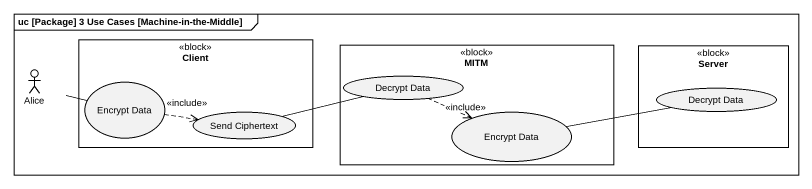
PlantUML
@startuml
mainframe uc [Package] 3 Use Cases [Machine-in-the-Middle]
rectangle Client <<block>> {
  usecase "Encrypt Data" as Encrypt_Data
  usecase "Send Ciphertext" as Send_Ciphertext
}
rectangle MITM <<block>> {
  usecase "Decrypt Data" as Decrypt_Data
  usecase "Encrypt Data" as Encrypt_Data_2
}
rectangle Server <<block>> {
  usecase "Decrypt Data" as Decrypt_Data_2
}
actor Alice
Alice -right- Encrypt_Data
Encrypt_Data .right.> Send_Ciphertext : <<include>>
Decrypt_Data .right.> Encrypt_Data_2 : <<include>>
Send_Ciphertext -right- Decrypt_Data
Encrypt_Data_2 -right- Decrypt_Data_2
@enduml
